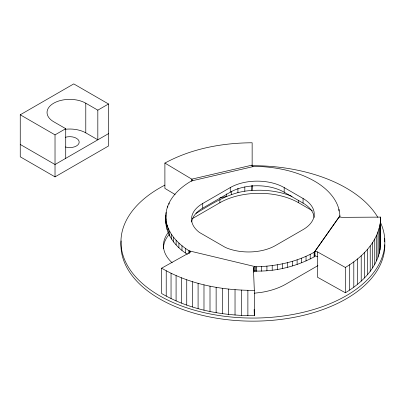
<?xml version="1.0" encoding="UTF-8"?>
<svg xmlns="http://www.w3.org/2000/svg" width="405" height="405" viewBox="0 0 405 405"><rect width="100%" height="100%" fill="white"/><g stroke="black" fill="none" stroke-linecap="round" stroke-linejoin="round"><path stroke-width="0.61" d="M191.793 181.465L191.793 179.152L164.896 163.073L164.896 188.401L175.117 194.511M314.958 251.318L317.505 251.915L317.505 277.243L345.359 292.774C362.348 282.68 378.452 266.768 380.498 246.144L380.675 217.11L341.785 217.348L339.238 216.751L314.958 251.318L314.958 255.95L317.505 256.547M380.498 246.144L380.675 217.11M165.853 215.637C166.485 200.131 178.787 188.214 191.469 180.939L254.33 166.328C275.091 166.698 296.232 170.778 314.442 181.101C327.179 188.371 339.355 200.46 339.876 215.986L314.412 252.097C296.632 262.106 276.094 266.257 255.849 266.799L189.206 250.862C176.944 243.344 165.412 230.916 165.853 215.637C163.838 231.69 174.241 246.245 187.424 254.289M165.853 220.269L166.131 212.438M345.359 292.774L345.359 267.447C362.348 257.352 378.452 241.441 380.498 220.816M254.016 270.996C274.712 271.856 296.161 266.672 314.412 256.729L315.13 255.712M253.403 270.834L253.403 267.938L254.451 266.475L254.451 271.107L253.753 272.084M20.25 114.792L73.751 83.906L108.525 103.984L108.525 145.987L55.024 176.874L20.25 156.801L20.25 114.792L55.024 134.87L65.721 128.689L65.721 158.345M65.721 128.689L53.688 121.743A22.695 13.107 0 0 1 53.688 103.209A22.695 13.107 0 0 1 85.784 103.209L97.823 110.16L108.525 103.984M108.525 133.635L55.024 164.521L20.25 144.443M202.723 203.487L230.263 187.586A38.131 22.017 0 0 1 284.188 187.586L303.067 198.485A38.131 22.017 0 0 1 303.067 229.62L275.522 245.516A38.131 22.017 0 0 1 225.347 247.415L199.432 232.455A38.131 22.017 0 0 1 202.723 203.487L202.723 208.119A38.131 22.017 0 0 0 191.671 221.96M202.723 208.119L230.263 192.218A38.131 22.017 0 0 1 284.188 192.218L303.067 203.118A38.131 22.017 0 0 1 314.179 217.531M196.01 213.425C213.232 202.961 231.113 191.251 251.956 190.507L252.143 185.49M192.213 218.71L219.89 202.728A55.606 32.106 0 0 1 298.536 202.728L312.296 210.676M317.92 265.634L285.895 284.123A55.606 32.106 0 0 1 260.967 292.43L254.254 293.205M253.403 267.938L254.33 290.355L254.33 315.682C222.34 315.809 189.515 309.784 161.625 293.514L161.625 268.186L189.479 252.654L190.532 251.186L190.532 252.345M164.896 163.073C191.479 148.6 222.097 142.924 252.143 142.773L252.143 166.364M192.82 180.625L191.793 179.152L252.143 165.129M219.874 197.959L226.587 196.395L226.587 193.889M161.625 268.186C189.515 284.457 222.34 290.481 254.33 290.355M317.505 251.915L345.359 267.447M65.595 129.246A22.695 13.107 0 0 1 85.784 132.86L97.823 139.811L97.823 110.16M251.956 165.179L252.978 166.652M254.143 309.471L254.33 315.682M379.996 224.517L379.996 249.844M379.166 228.197L379.166 253.525M378.012 231.847L378.012 257.175M376.539 235.457L376.539 260.785M374.746 239.021L374.746 264.349M372.641 242.524L372.641 267.852M370.226 245.962L370.226 271.289M367.512 249.328L367.512 274.656M364.505 252.604L364.505 277.936M361.214 255.793L361.214 281.121M357.64 258.876L357.64 284.204M353.803 261.853L353.803 287.18M349.702 264.713L349.702 290.041M339.835 215.632L339.835 217.369M338.919 209.253L338.919 210.99M314.412 252.097L314.412 256.729M314.128 252.234L314.128 256.866M310.19 254.355L310.19 258.987M306.033 256.33L306.033 260.962M303.067 198.485L303.067 203.118M301.674 258.152L301.674 262.784M298.536 200.257L298.536 202.728M297.123 259.818L297.123 264.45M292.405 261.316L292.405 265.948M287.535 262.642L287.535 267.275M284.188 187.586L284.188 192.218M282.533 263.792L282.533 268.429M277.42 264.764L277.42 269.396M272.206 265.548L272.206 270.181M266.925 266.146L266.925 270.778M261.584 266.556L261.584 271.188M256.213 266.774L256.213 271.406M255.849 266.799L255.849 271.431M253.657 267.999L253.657 270.469M251.956 185.49L251.956 190.507A55.606 32.106 0 0 1 292.01 196.41M247.88 290.324L247.88 315.652M244.822 186.938L244.822 191.327M241.441 290.101L241.441 315.429M237.932 188.29L237.932 192.679M235.032 289.691L235.032 315.019M231.407 191.398L231.407 194.537M230.263 187.586L230.263 192.218M228.668 289.089L228.668 314.417M222.36 288.304L222.36 313.632M219.89 199.64L219.89 202.728M216.133 287.327L216.133 312.655M210.003 286.173L210.003 311.501M203.983 284.837L203.983 310.164M198.091 283.323L198.091 308.65M192.34 281.637L192.34 306.965M189.206 250.862L189.206 253.181M188.983 250.695L188.983 253.591M186.74 279.784L186.74 305.112M185.343 248.275L185.343 252.907M181.982 245.724L181.982 250.361M181.319 277.769L181.319 303.097M178.909 243.061L178.909 247.693M176.135 240.286L176.135 244.919M176.084 275.592L176.084 300.92M173.674 237.416L173.674 242.048M171.533 234.46L171.533 239.092M171.047 273.269L171.047 298.596M169.725 231.432L169.725 236.064M169.077 202.991L169.077 204.15M168.257 228.339L168.257 232.976M167.746 206.099L167.746 207.259M167.128 225.205L167.128 229.837M166.349 222.031L166.349 226.663M166.222 270.793L166.222 296.121M165.923 218.837L165.923 223.474M85.784 103.209L85.784 132.86M55.024 134.87L55.024 176.874M380.609 222.74A131.949 76.18 0 0 1 305.81 311.668A131.949 76.18 0 0 1 141.902 283.075A131.949 76.18 0 0 1 164.901 185.115M252.269 165.701A131.949 76.18 0 0 1 377.759 217.257M172.15 262.779A55.606 32.106 0 0 1 168.399 232.278M384.841 244.822A131.949 76.18 0 0 1 249.515 321.125A131.949 76.18 0 0 1 121.13 240.924M384.325 238.226A131.949 76.18 0 0 1 384.73 241.82M163.443 248.619A55.606 32.106 0 0 1 169.174 234.419M65.443 137.265A9.457 5.462 0 0 1 79.193 142.13A9.457 5.462 0 0 1 65.443 146.995"/></g></svg>
